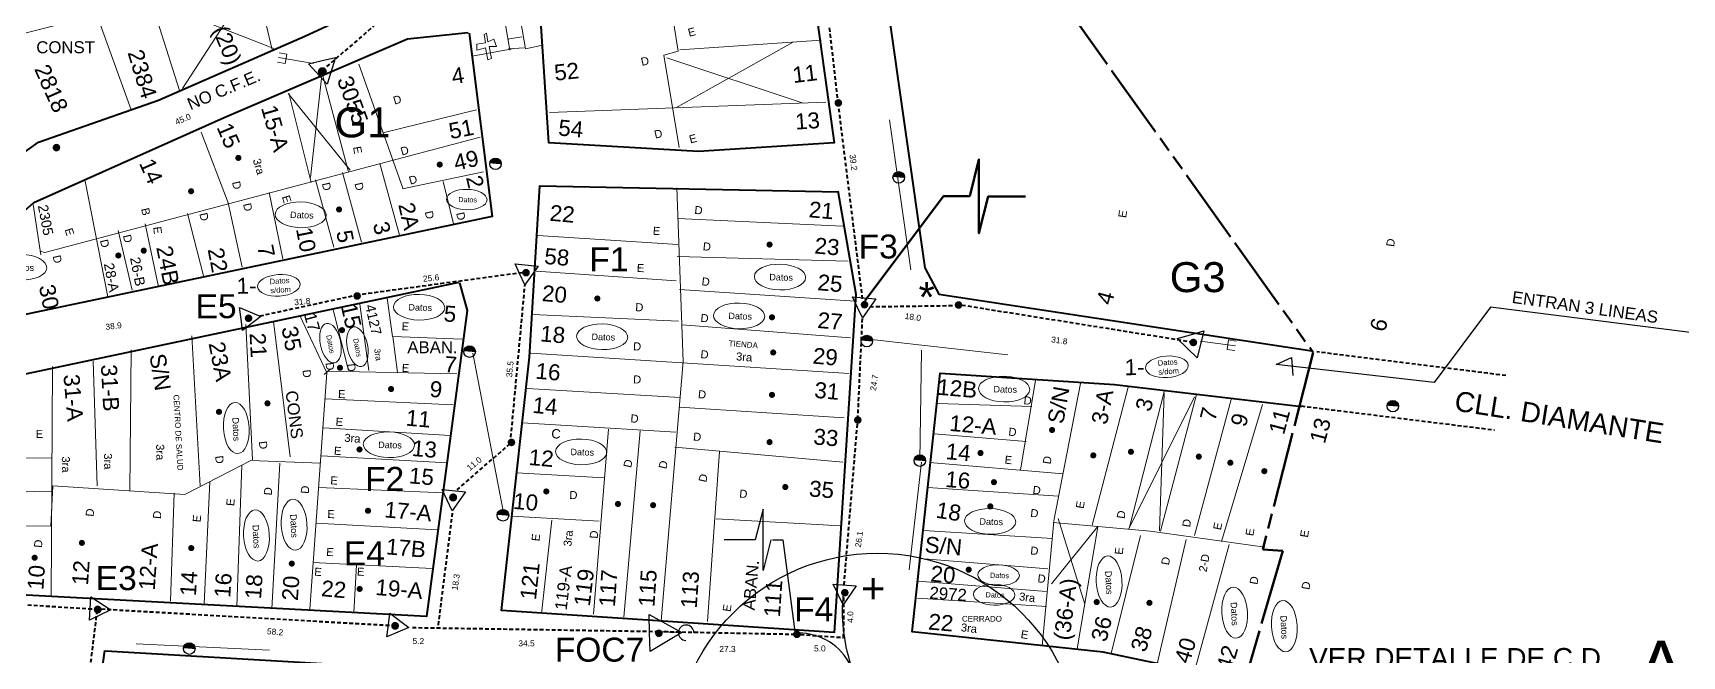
# Model space of a CAD drawing. Header units: millimetres. Extents: x -3867 to 635, y 1041 to 3666.
# Drawn here: x 238.7 to 456.4, y 1902.4 to 1984.7 of the extents above; entities that cross this region are included whole.
import ezdxf

# ---------------------------------------------------------------- set-up
doc = ezdxf.new("R2010")
doc.units = ezdxf.units.MM
for name, pattern in [('TLSIGC_002', [0.8, 0.5, -0.3]), ('TLSIGC_004', [7, 4, -1, 1, -1]), ('TLSIGC_007', [28, 10, -1, 10, -1, 2, -1, 2, -1])]:
    doc.linetypes.add(name, pattern=pattern)
for name, color, linetype, lineweight in [('CABLE EXISTENTE AEREO SECUNDARIO', 82, 'TLSIGC_002', 40), ('CANALIZACION P.V.C. ALIGERADA EXISTENTE', 132, 'Continuous', 30), ('CLASIFICACION TIPO COMERCIAL TERCERA', 5, 'Continuous', 9), ('CLASIFICACION TIPO RESIDENCIAL B', 156, 'Continuous', 9), ('CLASIFICACION TIPO RESIDENCIAL C', 156, 'Continuous', 9), ('CLASIFICACION TIPO RESIDENCIAL D', 5, 'Continuous', 9), ('CLASIFICACION TIPO RESIDENCIAL E', 156, 'Continuous', 9), ('CLIENTES EXISTENTES DE DATOS', 7, 'Continuous', 13), ('CLIENTES RESIDENCIALES E', 82, 'TLSIGC_004', 9), ('CONEXION A TIERRA  DE TERMINAL PROYECTADA', 1, 'Continuous', 9), ('DETALLES DE EDIFICIOS', 160, 'Continuous', 5), ('DISTRITO', 42, 'TLSIGC_007', 60), ('GAZAS EXISTENTES', 92, 'Continuous', 50), ('LIMITES DE DISTRITOS COLINDANTES', 43, 'TLSIGC_007', 60), ('LINEAS DE ENERGIA DE BAJA TENSION', 102, 'TLSIGC_014', 20), ('LOTIFICACION 2003', 252, 'Continuous', 15), ('MEDIDAS ENTRE POSTES', 82, 'Continuous', 5), ('NOMBRE DE CALLES', 92, 'TLSIGC_017', 5), ('NUMEROS OFICIALES', 3, 'Continuous', 5), ('PLANIMETRIA 2004', 10, 'Continuous', 40), ('PLANIMETRIA 2004 NO DEFINIDA', 10, 'TLSIGC_002', 40), ('PLANO DE DETALLES', 253, 'Continuous', 30), ('POSTE DE ENERGIA ELECTRICA', 82, 'Continuous', 30), ('POSTES EXISTENTES SECUNDARIOS', 82, 'Continuous', 30), ('RESERVAS EXISTENTES SECUNDARIAS', 82, 'Continuous', 30), ('RESERVAS PROYECTADAS SECUNDARIAS', 1, 'Continuous', 60), ('RETENIDAS CON ANCLA EXISTENTESSECUNDARIAS', 82, 'Continuous', 30), ('SOLICITUDES PENSIENTES SIN DOMICILIO', 172, 'Continuous', 13), ('TERMINAL EXISTENTE EN POSTE', 82, 'Continuous', 30)]:
    doc.layers.add(name, color=color, linetype=linetype, lineweight=lineweight)
doc.styles.get("Standard").update_dxf_attribs({"font": 'arial.ttf'})
doc.linetypes.add('TLSIGC_014', pattern='A,8,["\\\\\\",Standard,S=1,R=0,X=-1,Y=-0.5],1', length=9)
doc.linetypes.add('TLSIGC_017', pattern='A,0.5,["=",Standard,S=1.6,R=0,X=-0.2,Y=-0.8],0.5', length=1)

# ---------------------------------------------------------------- blocks, each defined once
blk = doc.blocks.new('G$C68750D7C')
at = {"layer": 'CLIENTES EXISTENTES DE DATOS'}
blk.add_ellipse((4.88, 2.45), major_axis=(4.88, 0.02), ratio=0.5027, dxfattribs=at)
at = {"layer": 'CLIENTES EXISTENTES DE DATOS', "insert": (2.85, 3.02), "char_height": 1.231, "width": 5.0142, "attachment_point": 1}
blk.add_mtext('Datos', dxfattribs=at)
blk = doc.blocks.new('DATOS SIN DOMICILIO')
at = {"layer": 'SOLICITUDES PENSIENTES SIN DOMICILIO', "color": 4}
blk.add_ellipse((-479.98, 2029.41), major_axis=(-0.01, 3.12), ratio=0.5027, dxfattribs=at)
at = {"layer": 'SOLICITUDES PENSIENTES SIN DOMICILIO', "color": 4, "insert": (-481.01, 2028.12), "char_height": 0.788, "width": 16.9626, "attachment_point": 1, "rotation": 90}
blk.add_mtext('Datos\\Ps/dom', dxfattribs=at)

msp = doc.modelspace()

# ---------------------------------------------------------------- hatches: boundary and pattern name
at = {"layer": 'CLIENTES RESIDENCIALES E'}
h = msp.add_hatch(color=256, dxfattribs=at)
edge = h.paths.add_edge_path()
edge.add_arc((265.82, 1968.23), 0.406, 0, 360)
h = msp.add_hatch(color=256, dxfattribs=at)
edge = h.paths.add_edge_path()
edge.add_arc((292.4, 1967.35), 0.406, 0, 360)
h = msp.add_hatch(color=256, dxfattribs=at)
edge = h.paths.add_edge_path()
edge.add_arc((259.58, 1963.83), 0.406, 0, 360)
h = msp.add_hatch(color=256, dxfattribs=at)
edge = h.paths.add_edge_path()
edge.add_arc((279.11, 1961.42), 0.406, 0, 360)
h = msp.add_hatch(color=256, dxfattribs=at)
edge = h.paths.add_edge_path()
edge.add_arc((335.94, 1956.78), 0.406, 0, 360)
h = msp.add_hatch(color=256, dxfattribs=at)
edge = h.paths.add_edge_path()
edge.add_arc((249.97, 1955.34), 0.406, 0, 360)
h = msp.add_hatch(color=256, dxfattribs=at)
edge = h.paths.add_edge_path()
edge.add_arc((253.33, 1955.98), 0.406, 0, 360)
h = msp.add_hatch(color=256, dxfattribs=at)
edge = h.paths.add_edge_path()
edge.add_arc((313.21, 1949.66), 0.406, 0, 360)
h = msp.add_hatch(color=256, dxfattribs=at)
edge = h.paths.add_edge_path()
edge.add_arc((336.26, 1947.18), 0.406, 0, 360)
h = msp.add_hatch(color=256, dxfattribs=at)
edge = h.paths.add_edge_path()
edge.add_arc((279.5, 1945.48), 0.406, 0, 360)
h = msp.add_hatch(color=256, dxfattribs=at)
edge = h.paths.add_edge_path()
edge.add_arc((336.42, 1942.53), 0.406, 0, 360)
h = msp.add_hatch(color=256, dxfattribs=at)
edge = h.paths.add_edge_path()
edge.add_arc((279.24, 1940.51), 0.406, 0, 360)
h = msp.add_hatch(color=256, dxfattribs=at)
edge = h.paths.add_edge_path()
edge.add_arc((285.98, 1937.7), 0.406, 0, 360)
h = msp.add_hatch(color=256, dxfattribs=at)
edge = h.paths.add_edge_path()
edge.add_arc((269.66, 1935.81), 0.406, 0, 360)
h = msp.add_hatch(color=256, dxfattribs=at)
edge = h.paths.add_edge_path()
edge.add_arc((336.26, 1936.93), 0.406, 0, 360)
h = msp.add_hatch(color=256, dxfattribs=at)
edge = h.paths.add_edge_path()
edge.add_arc((263.26, 1934.69), 0.406, 0, 360)
h = msp.add_hatch(color=256, dxfattribs=at)
edge = h.paths.add_edge_path()
edge.add_arc((335.94, 1930.69), 0.406, 0, 360)
h = msp.add_hatch(color=256, dxfattribs=at)
edge = h.paths.add_edge_path()
edge.add_arc((373.24, 1932.29), 0.406, 0, 360)
h = msp.add_hatch(color=256, dxfattribs=at)
edge = h.paths.add_edge_path()
edge.add_arc((281.81, 1929.72), 0.406, 0, 360)
h = msp.add_hatch(color=256, dxfattribs=at)
edge = h.paths.add_edge_path()
edge.add_arc((363.79, 1929.25), 0.406, 0, 360)
h = msp.add_hatch(color=256, dxfattribs=at)
edge = h.paths.add_edge_path()
edge.add_arc((378.68, 1928.93), 0.406, 0, 360)
h = msp.add_hatch(color=256, dxfattribs=at)
edge = h.paths.add_edge_path()
edge.add_arc((383.65, 1929.41), 0.406, 0, 360)
h = msp.add_hatch(color=256, dxfattribs=at)
edge = h.paths.add_edge_path()
edge.add_arc((392.61, 1928.77), 0.406, 0, 360)
h = msp.add_hatch(color=256, dxfattribs=at)
edge = h.paths.add_edge_path()
edge.add_arc((396.77, 1927.97), 0.406, 0, 360)
h = msp.add_hatch(color=256, dxfattribs=at)
edge = h.paths.add_edge_path()
edge.add_arc((401.26, 1926.85), 0.406, 0, 360)
h = msp.add_hatch(color=256, dxfattribs=at)
edge = h.paths.add_edge_path()
edge.add_arc((306.47, 1924.17), 0.406, 0, 360)
h = msp.add_hatch(color=256, dxfattribs=at)
edge = h.paths.add_edge_path()
edge.add_arc((338.02, 1924.76), 0.406, 0, 360)
h = msp.add_hatch(color=256, dxfattribs=at)
edge = h.paths.add_edge_path()
edge.add_arc((365.56, 1925.4), 0.406, 0, 360)
h = msp.add_hatch(color=256, dxfattribs=at)
edge = h.paths.add_edge_path()
edge.add_arc((315.93, 1922.52), 0.406, 0, 360)
h = msp.add_hatch(color=256, dxfattribs=at)
edge = h.paths.add_edge_path()
edge.add_arc((320.57, 1922.36), 0.406, 0, 360)
h = msp.add_hatch(color=256, dxfattribs=at)
edge = h.paths.add_edge_path()
edge.add_arc((365.08, 1922.2), 0.406, 0, 360)
h = msp.add_hatch(color=256, dxfattribs=at)
edge = h.paths.add_edge_path()
edge.add_arc((282.93, 1921.62), 0.406, 0, 360)
h = msp.add_hatch(color=256, dxfattribs=at)
edge = h.paths.add_edge_path()
edge.add_arc((238.92, 1915.42), 0.406, 0, 360)
h = msp.add_hatch(color=256, dxfattribs=at)
edge = h.paths.add_edge_path()
edge.add_arc((245.16, 1917.38), 0.406, 0, 360)
h = msp.add_hatch(color=256, dxfattribs=at)
edge = h.paths.add_edge_path()
edge.add_arc((259.6, 1916.69), 0.406, 0, 360)
h = msp.add_hatch(color=256, dxfattribs=at)
edge = h.paths.add_edge_path()
edge.add_arc((272.87, 1914.64), 0.406, 0, 360)
h = msp.add_hatch(color=256, dxfattribs=at)
edge = h.paths.add_edge_path()
edge.add_arc((362.23, 1913.84), 0.406, 0, 360)
h = msp.add_hatch(color=256, dxfattribs=at)
edge = h.paths.add_edge_path()
edge.add_arc((281.83, 1911.3), 0.406, 0, 360)
h = msp.add_hatch(color=256, dxfattribs=at)
edge = h.paths.add_edge_path()
edge.add_arc((379.13, 1909.56), 0.406, 0, 360)
h = msp.add_hatch(color=256, dxfattribs=at)
edge = h.paths.add_edge_path()
edge.add_arc((386.09, 1909.46), 0.406, 0, 360)
at = {"layer": 'POSTE DE ENERGIA ELECTRICA'}
for points in [[(299, 1967.52), (299.01, 1967.62), (299.04, 1967.72), (299.07, 1967.79), (299.12, 1967.87), (299.2, 1967.98), (299.27, 1968.04), (299.34, 1968.09), (299.43, 1968.14), (299.52, 1968.17), (299.59, 1968.2), (299.68, 1968.21), (299.78, 1968.22), (299.84, 1968.21), (299.94, 1968.19), (300.04, 1968.16), (300.16, 1968.1), (300.23, 1968.04), (300.31, 1967.98), (300.38, 1967.9), (300.41, 1967.83), (300.45, 1967.77), (300.49, 1967.66), (300.51, 1967.55), (300.52, 1967.46), (300.52, 1967.39)], [(352.23, 1965.72), (352.24, 1965.82), (352.27, 1965.92), (352.3, 1965.99), (352.35, 1966.08), (352.43, 1966.18), (352.5, 1966.24), (352.57, 1966.3), (352.66, 1966.34), (352.75, 1966.38), (352.82, 1966.4), (352.91, 1966.41), (353.01, 1966.42), (353.07, 1966.41), (353.17, 1966.4), (353.27, 1966.36), (353.39, 1966.31), (353.47, 1966.25), (353.54, 1966.18), (353.61, 1966.1), (353.65, 1966.04), (353.68, 1965.97), (353.72, 1965.86), (353.74, 1965.75), (353.75, 1965.66), (353.75, 1965.59)], [(348.02, 1944.11), (348.04, 1944.21), (348.07, 1944.3), (348.1, 1944.38), (348.15, 1944.46), (348.23, 1944.57), (348.29, 1944.63), (348.37, 1944.68), (348.46, 1944.73), (348.54, 1944.76), (348.61, 1944.79), (348.71, 1944.8), (348.81, 1944.81), (348.87, 1944.8), (348.97, 1944.78), (349.07, 1944.75), (349.18, 1944.69), (349.26, 1944.63), (349.34, 1944.57), (349.4, 1944.48), (349.44, 1944.42), (349.48, 1944.36), (349.52, 1944.25), (349.54, 1944.14), (349.55, 1944.05), (349.55, 1943.98)], [(295.59, 1942.7), (295.6, 1942.81), (295.63, 1942.9), (295.66, 1942.98), (295.71, 1943.06), (295.79, 1943.16), (295.85, 1943.22), (295.93, 1943.28), (296.02, 1943.33), (296.11, 1943.36), (296.18, 1943.39), (296.27, 1943.4), (296.37, 1943.4), (296.43, 1943.4), (296.53, 1943.38), (296.63, 1943.35), (296.74, 1943.29), (296.82, 1943.23), (296.9, 1943.16), (296.96, 1943.08), (297, 1943.02), (297.04, 1942.95), (297.08, 1942.84), (297.1, 1942.74), (297.11, 1942.65), (297.11, 1942.58)], [(417.45, 1935.5), (417.47, 1935.6), (417.5, 1935.7), (417.53, 1935.78), (417.58, 1935.86), (417.66, 1935.96), (417.72, 1936.02), (417.8, 1936.08), (417.89, 1936.13), (417.97, 1936.16), (418.05, 1936.18), (418.14, 1936.2), (418.24, 1936.2), (418.3, 1936.2), (418.4, 1936.18), (418.5, 1936.15), (418.61, 1936.09), (418.69, 1936.03), (418.77, 1935.96), (418.83, 1935.88), (418.87, 1935.82), (418.91, 1935.75), (418.95, 1935.64), (418.97, 1935.54), (418.98, 1935.45), (418.98, 1935.38)], [(355.02, 1928.3), (355.03, 1928.4), (355.07, 1928.5), (355.1, 1928.58), (355.15, 1928.66), (355.23, 1928.76), (355.29, 1928.82), (355.37, 1928.88), (355.45, 1928.93), (355.54, 1928.96), (355.61, 1928.98), (355.71, 1929), (355.81, 1929), (355.86, 1928.99), (355.96, 1928.98), (356.07, 1928.95), (356.18, 1928.89), (356.26, 1928.83), (356.33, 1928.76), (356.4, 1928.68), (356.44, 1928.62), (356.48, 1928.55), (356.52, 1928.44), (356.53, 1928.34), (356.54, 1928.25), (356.54, 1928.18)], [(299.99, 1921.09), (300.01, 1921.19), (300.04, 1921.29), (300.07, 1921.36), (300.12, 1921.45), (300.2, 1921.55), (300.26, 1921.61), (300.34, 1921.67), (300.42, 1921.71), (300.51, 1921.75), (300.58, 1921.77), (300.68, 1921.79), (300.78, 1921.79), (300.84, 1921.78), (300.93, 1921.77), (301.04, 1921.74), (301.15, 1921.68), (301.23, 1921.62), (301.31, 1921.55), (301.37, 1921.47), (301.41, 1921.41), (301.45, 1921.34), (301.49, 1921.23), (301.51, 1921.13), (301.52, 1921.04), (301.52, 1920.96)], [(258.57, 1903.48), (258.59, 1903.58), (258.62, 1903.68), (258.65, 1903.75), (258.7, 1903.84), (258.78, 1903.94), (258.84, 1904), (258.92, 1904.06), (259.01, 1904.1), (259.09, 1904.14), (259.17, 1904.16), (259.26, 1904.18), (259.36, 1904.18), (259.42, 1904.17), (259.52, 1904.16), (259.62, 1904.12), (259.73, 1904.07), (259.81, 1904.01), (259.89, 1903.94), (259.95, 1903.86), (259.99, 1903.8), (260.03, 1903.73), (260.07, 1903.62), (260.09, 1903.51), (260.1, 1903.42), (260.1, 1903.35)]]:
    msp.add_hatch(color=256, dxfattribs=at).paths.add_polyline_path(points)
at = {"layer": 'POSTES EXISTENTES SECUNDARIOS'}
h = msp.add_hatch(color=256, dxfattribs=at)
edge = h.paths.add_edge_path()
edge.add_arc((276.9, 1979.61), 0.605, 0, 360)
h = msp.add_hatch(color=256, dxfattribs=at)
edge = h.paths.add_edge_path()
edge.add_arc((345.02, 1975.49), 0.504, 0, 360)
h = msp.add_hatch(color=256, dxfattribs=at)
edge = h.paths.add_edge_path()
edge.add_arc((241.8, 1969.59), 0.504, 0, 360)
h = msp.add_hatch(color=256, dxfattribs=at)
edge = h.paths.add_edge_path()
edge.add_arc((303.79, 1953.07), 0.504, 0, 360)
h = msp.add_hatch(color=256, dxfattribs=at)
edge = h.paths.add_edge_path()
edge.add_arc((281.5, 1949.99), 0.504, 0, 360)
h = msp.add_hatch(color=256, dxfattribs=at)
edge = h.paths.add_edge_path()
edge.add_arc((348.48, 1948.84), 0.504, 0, 360)
h = msp.add_hatch(color=256, dxfattribs=at)
edge = h.paths.add_edge_path()
edge.add_arc((360.89, 1948.8), 0.504, 0, 360)
h = msp.add_hatch(color=256, dxfattribs=at)
edge = h.paths.add_edge_path()
edge.add_arc((267.16, 1947.05), 0.504, 0, 360)
h = msp.add_hatch(color=256, dxfattribs=at)
edge = h.paths.add_edge_path()
edge.add_arc((391.89, 1943.85), 0.504, 0, 360)
h = msp.add_hatch(color=256, dxfattribs=at)
edge = h.paths.add_edge_path()
edge.add_arc((347.59, 1933.6), 0.504, 0, 360)
h = msp.add_hatch(color=256, dxfattribs=at)
edge = h.paths.add_edge_path()
edge.add_arc((301.87, 1930.65), 0.504, 0, 360)
h = msp.add_hatch(color=256, dxfattribs=at)
edge = h.paths.add_edge_path()
edge.add_arc((294.17, 1923.38), 0.538, 0, 360)
h = msp.add_hatch(color=256, dxfattribs=at)
edge = h.paths.add_edge_path()
edge.add_arc((345.88, 1910.8), 0.504, 0, 360)
h = msp.add_hatch(color=256, dxfattribs=at)
edge = h.paths.add_edge_path()
edge.add_arc((247.25, 1908.57), 0.527, 0, 360)
h = msp.add_hatch(color=256, dxfattribs=at)
edge = h.paths.add_edge_path()
edge.add_arc((286.51, 1906.42), 0.522, 0, 360)
h = msp.add_hatch(color=256, dxfattribs=at)
edge = h.paths.add_edge_path()
edge.add_arc((321.33, 1905.44), 0.504, 0, 360)
h = msp.add_hatch(color=256, dxfattribs=at)
edge = h.paths.add_edge_path()
edge.add_arc((339.56, 1905.3), 0.504, 0, 360)

# ---------------------------------------------------------------- linework, layer by layer
at = {"layer": 'CABLE EXISTENTE AEREO SECUNDARIO'}
for p, q in [((349.18, 1948.58), (360.42, 1948.73)), ((294.05, 1921.31), (292.13, 1906.07)), ((247.3, 1908.56), (197.61, 1911.7)), ((243.98, 1882.58), (247.23, 1908.69)), ((286.55, 1906.4), (247.09, 1908.64))]:
    msp.add_line(p, q, dxfattribs=at)
for points in [[(348.22, 1949.62), (345.02, 1975.36), (342.07, 2000.97), (339.01, 2021.84), (334.26, 2040.03)], [(291.93, 2011.61), (291.93, 2011.61), (294.82, 1995.23), (276.9, 1979.8)], [(303.28, 1953.07), (281.63, 1950.13), (268.57, 1947.31)], [(294.69, 1924.38), (301.73, 1930.53), (303.66, 1951.54)], [(361.31, 1948.8), (391.93, 1943.9)], [(345.79, 1911.84), (347.59, 1933.72), (348.22, 1947.31)], [(340, 1905.27), (345.72, 1904.88), (345.77, 1910.49)], [(288.79, 1906.2), (321.2, 1905.68), (339.39, 1905.31)]]:
    msp.add_lwpolyline(points, dxfattribs=at)
at = {"layer": 'CANALIZACION P.V.C. ALIGERADA EXISTENTE'}
for centre, radius, start, end in [((367.97, 1908.31), 22.43, 174, 198), ((339.77, 1897.8), 7.67, 26, 90)]:
    msp.add_arc(centre, radius, start, end, dxfattribs=at)
at = {"layer": 'CONEXION A TIERRA  DE TERMINAL PROYECTADA'}
for p, q in [((271.1, 1981.48), (275.72, 1980.69)), ((397.46, 1943.42), (392.8, 1944.03))]:
    msp.add_line(p, q, dxfattribs=at)
for points in [[(270.99, 1980.86), (272, 1980.69), (272.22, 1981.94), (271.2, 1982.12)], [(397.54, 1944.04), (396.52, 1944.18), (396.35, 1942.91), (397.38, 1942.78)]]:
    msp.add_lwpolyline(points, dxfattribs=at)
at = {"layer": 'DISTRITO'}
msp.add_lwpolyline([(374.71, 1988.75), (407.72, 1942.51), (401.06, 1916.5), (403.68, 1916.33), (395.97, 1889.68), (386.43, 1853.99), (378.09, 1855.68), (374.1, 1842.44), (367.33, 1820.51), (370.5, 1819.98), (367.32, 1807.91), (363.97, 1795.86), (352.75, 1798.2), (349.31, 1782.28), (331.07, 1784.88), (330.46, 1782.62), (324.58, 1783.5), (297.33, 1787.55), (297.16, 1777.95), (275.75, 1780.36), (275.95, 1784.16), (242.13, 1788.57), (247.46, 1824.96), (229.94, 1828.2)], dxfattribs=at)
at = {"layer": 'LINEAS DE ENERGIA DE BAJA TENSION'}
for p, q in [((351.78, 1973.26), (354.59, 1953.45)), ((349.39, 1944.25), (367.4, 1942.23)), ((300.76, 1921.63), (296.75, 1942.44)), ((355.78, 1928.24), (355.99, 1942.84)), ((355.99, 1928.04), (354.39, 1913.83)), ((252.33, 1904.03), (269.94, 1903.22))]:
    msp.add_line(p, q, dxfattribs=at)
at = {"layer": 'LOTIFICACION 2003'}
for p, q in [((268.06, 1992.27), (258.45, 1977.41)), ((254.25, 1989.07), (258.06, 1977.14)), ((254.48, 1988.93), (270.49, 1982.66)), ((301.64, 1982.46), (300.52, 1989.19)), ((247.18, 1987.01), (251.66, 1974.59)), ((301.33, 1983.91), (303.24, 1984.22)), ((338.99, 1983.46), (323.57, 1974.86)), ((324.08, 1982.49), (342.76, 1983.79)), ((296.67, 1981.66), (301.95, 1982.63)), ((301.48, 1982.63), (303.56, 1982.79)), ((322.37, 1981.46), (340.38, 1975.46)), ((276.95, 1979.08), (280.35, 1966.4)), ((281.7, 1980.61), (287.53, 1964.24)), ((272.38, 1976.74), (280.57, 1966.59)), ((272.47, 1976.77), (275.45, 1965)), ((276.79, 1978.75), (275.35, 1965.63)), ((297.27, 1974.6), (284.91, 1971.54)), ((343.37, 1975.6), (306.89, 1974.23)), ((282.09, 1957.1), (279.58, 1966.31)), ((298.18, 1966.39), (287.5, 1964.14)), ((248.59, 1949.87), (245.59, 1965.17)), ((271.67, 1954.91), (269.88, 1963.65)), ((275.99, 1965.35), (278.42, 1956.42)), ((238.72, 1962.08), (239.76, 1955.43)), ((255.26, 1951.22), (253.51, 1959.51)), ((259.11, 1960.89), (261.26, 1952.48)), ((345.63, 1959.21), (323.79, 1960.23)), ((249.96, 1958.66), (251.8, 1950.76)), ((323.83, 1956.8), (305.35, 1957.97)), ((323.76, 1955.21), (346.34, 1954.6)), ((305.11, 1953.26), (323.63, 1951.99)), ((347.25, 1949.3), (324.06, 1950.86)), ((281.85, 1948.92), (283.04, 1940.14)), ((267.68, 1928.36), (266.81, 1946.21)), ((270.45, 1946.62), (272.66, 1928.75)), ((278.3, 1948.34), (280.35, 1940.14)), ((323.94, 1946.67), (304.64, 1947.54)), ((259.69, 1944.74), (260.77, 1924.93)), ((324.4, 1946.17), (346.64, 1944.46)), ((251.5, 1924.32), (251.66, 1942.9)), ((346.43, 1939.74), (304.44, 1942.44)), ((241.1, 1910.24), (241.3, 1940.67)), ((246.63, 1941.37), (247.18, 1924.9)), ((278.02, 1940.38), (277.15, 1939.63)), ((277.55, 1940.08), (294.66, 1939.7)), ((303.93, 1937.75), (324.15, 1936.57)), ((369.09, 1927.03), (371.05, 1938.82)), ((377, 1938.43), (373.48, 1920.27)), ((378.51, 1919.73), (383.29, 1937.96)), ((388.1, 1937.5), (383.42, 1919.26)), ((294.17, 1935.61), (277.29, 1936.39)), ((324.05, 1935.31), (345.8, 1933.91)), ((370.55, 1935.39), (358.16, 1935.81)), ((387.54, 1918.92), (392.31, 1936.96)), ((396.87, 1936.32), (392.05, 1918.35)), ((395.59, 1917.58), (401.02, 1935.66)), ((303.34, 1933.25), (323.57, 1931.99)), ((277.07, 1932.57), (293.78, 1931.58)), ((312.72, 1907.95), (314.68, 1932.38)), ((318.88, 1932.18), (316.69, 1907.58)), ((357.69, 1931.78), (369.8, 1930.75)), ((276.81, 1928.88), (293.4, 1927.96)), ((345.68, 1928.03), (323.42, 1930.02)), ((329.33, 1929.43), (327.77, 1907.01)), ((221.83, 1928.72), (241.14, 1928.57)), ((265.63, 1908.98), (266.28, 1927.65)), ((270.25, 1908.69), (271.28, 1927.93)), ((314.12, 1925.96), (302.59, 1926.62)), ((357.07, 1927.99), (374.69, 1926.5)), ((241.22, 1924.12), (220.34, 1924.5)), ((261.29, 1909.34), (262.03, 1925.43)), ((292.91, 1924.01), (276.46, 1924.7)), ((374.1, 1923.56), (356.82, 1924.69)), ((257.33, 1923.96), (256.84, 1909.7)), ((313.44, 1920.25), (301.92, 1920.91)), ((307.18, 1920.4), (305.83, 1908.04)), ((328.89, 1920.56), (345.33, 1919.61)), ((373.45, 1920.2), (371.94, 1903.79)), ((377.54, 1909.29), (374.02, 1920.6)), ((276.08, 1919.97), (292.07, 1919.12)), ((373.18, 1911.97), (379.22, 1919.51)), ((379.26, 1919.5), (376.57, 1903.38)), ((381.05, 1902.76), (384.91, 1918.34)), ((387.1, 1901.42), (390.94, 1917.84)), ((392.1, 1900.57), (396.63, 1917.16)), ((291.4, 1913.99), (275.63, 1914.8)), ((355.81, 1915.3), (372.69, 1913.93)), ((355.56, 1912.34), (372.44, 1910.96)), ((372.48, 1908.96), (355.45, 1910.06))]:
    msp.add_line(p, q, dxfattribs=at)
for points in [[(316.68, 2019.9), (320.59, 2003.12), (323.87, 1982.32), (321.98, 1981.82), (323.99, 1969.62)], [(240.33, 2002.97), (225.55, 1999.19), (229.57, 1982.7), (267.95, 1992.42), (270.27, 1982.51)], [(305.96, 1983.1), (303.72, 1982.63), (302.59, 1989.35)], [(298.28, 1984.55), (298.44, 1983.43), (297.32, 1983.27), (297.32, 1982.46), (298.44, 1982.79), (298.76, 1981.19), (299.23, 1981.35), (298.92, 1982.94), (299.88, 1982.94), (299.56, 1983.91), (298.76, 1983.58), (298.59, 1984.71), (298.28, 1984.55)], [(297.74, 1970.95), (240.25, 1955.72), (239.62, 1955.9)], [(266.32, 1953.78), (264.48, 1962.31), (260.92, 1971.61)], [(284.51, 1967.47), (287.11, 1958.03)], [(292.86, 1965.12), (294.2, 1959.5)], [(321.64, 1907.07), (324.52, 1941.35), (323.7, 1964.28)], [(286.17, 1944.62), (285.46, 1949.71), (285.49, 1949.71)], [(275.25, 1908.61), (277.48, 1939.85), (273.95, 1947.4)], [(295.34, 1944.29), (286.21, 1944.62), (286.82, 1939.89)], [(392.05, 1936.69), (383.39, 1919.24)], [(388.02, 1937.16), (387.42, 1918.97)], [(276.64, 1927.93), (267.48, 1928.24), (258.77, 1923.79), (241.31, 1924.9), (241.08, 1919.59), (224.36, 1919.71), (224.07, 1911.22)], [(356.31, 1919.03), (373.3, 1917.94)], [(373.39, 1920.06), (386.2, 1918.92), (401.34, 1916.83)], [(281.04, 1908.18), (281.43, 1914.45)]]:
    msp.add_lwpolyline(points, dxfattribs=at)
at = {"layer": 'PLANIMETRIA 2004'}
for points in [[(218.55, 1946.88), (222.2, 1952.28), (225.61, 1956.76), (229.61, 1962.08), (233.9, 1966.36), (239.45, 1970.3), (255.26, 1975.85), (274.61, 1984.3), (286.6, 1989.92), (286.77, 1992.72), (293.53, 1995.15), (289.97, 2013.96), (240.72, 2002.9), (238.63, 2009.76), (288.14, 2022.18), (285.6, 2034.34), (281.47, 2033.05)], [(336.84, 2025.27), (344.47, 1970.23), (326.58, 1969.07), (306.81, 1970.23), (305.14, 1995.73), (300.21, 2016.15), (336.61, 2025.15)], [(376.75, 2005.12), (367.74, 2006.2), (367.92, 2008.1), (353.7, 2009.64), (348.86, 2006.88), (356.46, 1953.72), (358.28, 1950.22), (407.54, 1942.73)], [(296.27, 1984.71), (299.31, 1960.48), (229.27, 1945.79), (234.29, 1958.35), (238.83, 1962.35), (263.94, 1973.56), (288.14, 1983.94), (296.17, 1984.79)], [(344.95, 1963.89), (347.32, 1950.22), (344.49, 1905.55), (300.57, 1908.46), (304.25, 1941.89), (305.61, 1964.54), (345.07, 1963.77)], [(294.99, 1951.74), (296.04, 1948.08), (290.64, 1907.65), (215.52, 1911.64), (224.8, 1937), (294.96, 1951.82)], [(391.48, 1900.54), (379.99, 1902.93), (354.77, 1905.63), (358.45, 1939.79), (381.48, 1938.31), (406.18, 1935.39)], [(248.32, 1903.1), (289.68, 1900.71), (289.83, 1893.99), (279.18, 1839.01), (245.1, 1844.46), (240.32, 1847.37), (244.62, 1877.29), (263.83, 1875.03), (264.1, 1877.06), (244.93, 1879.29), (248.2, 1903.18)]]:
    msp.add_lwpolyline(points, dxfattribs=at)
at = {"layer": 'PLANIMETRIA 2004 NO DEFINIDA'}
for p, q in [((433.13, 1939.48), (408.21, 1942.6)), ((406.13, 1935.46), (431.65, 1932.3))]:
    msp.add_line(p, q, dxfattribs=at)
at = {"layer": 'PLANO DE DETALLES'}
msp.add_lwpolyline([(459.91, 1944.84), (431.1, 1948.53), (423.69, 1938.56), (402.82, 1940.95), (404.85, 1941.88), (405.03, 1939.47)], dxfattribs=at)
msp.add_circle((350.18, 1889.06), 26.95, dxfattribs=at)
at = {"layer": 'POSTE DE ENERGIA ELECTRICA'}
for centre in [(299.76, 1967.45), (352.99, 1965.66), (348.78, 1944.04), (296.35, 1942.64), (418.22, 1935.44), (355.78, 1928.24), (300.75, 1921.03), (259.34, 1903.42)]:
    msp.add_circle(centre, 0.764, dxfattribs=at)
at = {"layer": 'RESERVAS EXISTENTES SECUNDARIAS'}
for points in [[(336.09, 1917.77), (335.09, 1913.71), (335.09, 1921.84), (334.05, 1917.78), (329.97, 1917.78)], [(336.32, 1917.77), (337.71, 1917.77), (339.31, 1905.33)]]:
    msp.add_lwpolyline(points, dxfattribs=at)
at = {"layer": 'RESERVAS PROYECTADAS SECUNDARIAS'}
for points in [[(362.37, 1963.17), (363.57, 1968.03), (363.57, 1958.28), (364.81, 1963.15), (369.71, 1963.15)], [(362.37, 1963.17), (358.9, 1963.17), (348.53, 1949.34)]]:
    msp.add_lwpolyline(points, dxfattribs=at)
at = {"layer": 'RETENIDAS CON ANCLA EXISTENTESSECUNDARIAS'}
msp.add_line((323.91, 1905.54), (321.37, 1905.63), dxfattribs=at)
msp.add_arc((324.93, 1905.51), 1.02, 0, 267, dxfattribs=at)
at = {"layer": 'TERMINAL EXISTENTE EN POSTE'}
for points in [[(278.64, 1981.49), (277.56, 1977.99), (275.07, 1980.66), (276.86, 1981.08), (278.64, 1981.49)], [(302.37, 1954.25), (305.4, 1953.93), (303.62, 1951.46), (302.99, 1952.86), (302.37, 1954.25)], [(265.96, 1948.45), (268.78, 1947.3), (266.38, 1945.42), (266.17, 1946.94), (265.96, 1948.45)], [(346.91, 1949.86), (349.95, 1949.61), (348.23, 1947.1), (347.57, 1948.48), (346.91, 1949.86)], [(393.28, 1945.37), (392.38, 1941.82), (389.76, 1944.37), (391.52, 1944.87), (393.28, 1945.37)], [(292.72, 1924.41), (295.79, 1924.14), (294.02, 1921.62), (293.37, 1923.02), (292.72, 1924.41)], [(344.35, 1911.94), (347.39, 1911.7), (345.67, 1909.18), (345.01, 1910.57), (344.35, 1911.94)], [(246.36, 1910.26), (248.96, 1908.54), (246.17, 1907.15), (246.26, 1908.71), (246.36, 1910.26)], [(285.82, 1908.1), (288.33, 1906.2), (285.43, 1904.97), (285.62, 1906.54), (285.82, 1908.1)], [(320.07, 1907.92), (324.35, 1905.55), (320.16, 1903.03), (320.11, 1905.48), (320.07, 1907.92)]]:
    msp.add_lwpolyline(points, dxfattribs=at)

# ---------------------------------------------------------------- block references
at = {"layer": 'CLIENTES EXISTENTES DE DATOS', "lineweight": 40, "ltscale": 8}
for p, xscale, yscale, zscale, rotation in [((293.27, 1961.46), 0.5474475845301363, 0.5474475845301363, 0.5474475845301363, 358.6081420041148), ((293.27, 1961.46), 0.5474475845301363, 0.5474475845301363, 0.5474475845301363, 358.6081420041148), ((270.63, 1959.1), 0.6923792800756006, 0.6923792800756006, 0.6923792800756006, 358.6081420041148), ((233.73, 1952.17), 0.6923792800756006, 0.6923792800756006, 0.6923792800756006, 358.6081420041148), ((333.9, 1950.88), 0.6923792800756006, 0.6923792800756006, 0.6923792800756006, 358.6081420041148), ((286.26, 1946.89), 0.6923792800756006, 0.6923792800756006, 0.6923792800756006, 358.6081420041148), ((286.26, 1946.89), 0.6923792800756006, 0.6923792800756006, 0.6923792800756006, 358.6081420041148), ((328.5, 1945.75), 0.6923792800756006, 0.6923792800756006, 0.6923792800756006, 358.6081420041148), ((276.14, 1946.11), 0.5474475845301363, 0.5474475845301363, 0.5474475845301363, 281.4831435637243), ((310.43, 1942.99), 0.6923792800756006, 0.6923792800756006, 0.6923792800756006, 358.6081420041148), ((310.43, 1942.99), 0.6923792800756006, 0.6923792800756006, 0.6923792800756006, 358.6081420041148), ((279.69, 1945.64), 0.5474475845301363, 0.5474475845301363, 0.5474475845301363, 281.4831435637243), ((363.49, 1936.08), 0.6923792800756006, 0.6923792800756006, 0.6923792800756006, 358.6081420041148), ((263.67, 1935.82), 0.6923792800756006, 0.6923792800756007, 0.6923792800756007, 273.1221304621167), ((282.27, 1928.73), 0.6923792800756006, 0.6923792800756006, 0.6923792800756006, 358.6081420041148), ((282.27, 1928.73), 0.6923792800756006, 0.6923792800756006, 0.6923792800756006, 358.6081420041148), ((307.65, 1927.78), 0.6923792800756006, 0.6923792800756006, 0.6923792800756006, 358.6081420041148), ((307.65, 1927.78), 0.6923792800756006, 0.6923792800756006, 0.6923792800756006, 358.6081420041148), ((271.3, 1923.05), 0.6923792800756006, 0.6923792800756007, 0.6923792800756007, 273.1221304621167), ((266.33, 1921.64), 0.6923792800756006, 0.6923792800756007, 0.6923792800756007, 273.1221304621167), ((361.64, 1918.6), 0.6923792800756006, 0.6923792800756006, 0.6923792800756006, 358.6081420041148), ((378.89, 1915.56), 0.6923792800756006, 0.6923792800756007, 0.6923792800756007, 273.1221304621167), ((363.4, 1911.8), 0.5623083990539491, 0.562308399053949, 0.562308399053949, 358.6081420041148), ((362.82, 1909.22), 0.5623083990539491, 0.562308399053949, 0.562308399053949, 358.6081420041148), ((395.46, 1911.44), 0.6923792800756006, 0.6923792800756007, 0.6923792800756007, 273.1221304621167), ((402.02, 1909.66), 0.6923792800756006, 0.6923792800756007, 0.6923792800756007, 273.1221304621167)]:
    msp.add_blockref('G$C68750D7C', p, dxfattribs=dict(at, xscale=xscale, yscale=yscale, zscale=zscale, rotation=rotation))
at = {"layer": 'GAZAS EXISTENTES', "lineweight": 40, "ltscale": 8, "xscale": 0.6923792800756006, "yscale": 0.6923792800756007, "zscale": 0.6923792800756007, "rotation": 273.1221304621167}
msp.add_blockref('G$C68750D7C', (263.67, 1935.82), dxfattribs=at)
at = {"layer": 'SOLICITUDES PENSIENTES SIN DOMICILIO', "lineweight": 40, "ltscale": 8, "xscale": 0.9063072707661864, "yscale": 0.9063072707661863, "zscale": 0.9063072707661863, "rotation": 273.7152891054286}
for p in [(-1536.06, 1398.12), (-1418.82, 1387.36)]:
    msp.add_blockref('DATOS SIN DOMICILIO', p, dxfattribs=at)

# ---------------------------------------------------------------- texts
at = {"layer": 'CABLE EXISTENTE AEREO SECUNDARIO'}
for s, p in [('*', (355.6, 1947.87)), ('+', (348.01, 1909.41))]:
    msp.add_text(s, height=3.96, dxfattribs=at).set_placement(p)
at = {"layer": 'CLASIFICACION TIPO COMERCIAL TERCERA'}
for height, rotation, p in [(1.056, 286, (267.71, 1967.97)), (0.792, 278, (283.75, 1942.98)), (1.056, 355.6133, (331.49, 1941.5)), (1.056, 355.9666, (279.78, 1930.75)), (1.056, 271, (248.08, 1929.21)), (1.056, 271, (254.96, 1930.41)), (1.056, 271, (242.51, 1928.79)), (1.056, 84, (309.77, 1916.87)), (1.056, 353, (368.83, 1909.8)), (1.056, 353, (361.15, 1905.72))]:
    msp.add_text('3ra', height=height, rotation=rotation, dxfattribs=at).set_placement(p)
at = {"layer": 'CLASIFICACION TIPO RESIDENCIAL B'}
msp.add_text('B', height=1.06, rotation=283, dxfattribs=at).set_placement((252.97, 1961.49))
at = {"layer": 'CLASIFICACION TIPO RESIDENCIAL C'}
msp.add_text('C', height=1.23, rotation=354.5571, dxfattribs=at).set_placement((307.08, 1931.24))
at = {"layer": 'CLASIFICACION TIPO RESIDENCIAL D'}
for s, height, rotation, p in [('D', 1.06, 13, (319.09, 1980.38)), ('D', 1.06, 16, (286.43, 1975.26)), ('D', 1.06, 13, (320.85, 1970.77)), ('D', 1.06, 16, (287.4, 1968.54)), ('D', 1.06, 16, (288.51, 1964.69)), ('D', 1.06, 283, (264.97, 1965.02)), ('D', 1.06, 283, (276.83, 1964.85)), ('D', 1.06, 283, (281.14, 1964.85)), ('D', 1.06, 283, (266.43, 1962.13)), ('D', 1.06, 354, (325.98, 1960.85)), ('D', 1.06, 283, (260.66, 1960.85)), ('D', 1.06, 282, (290.42, 1961.11)), ('D', 1.06, 282, (294.57, 1960.94)), ('D', 1.06, 283, (247.54, 1957.33)), ('D', 1.06, 283, (250.57, 1957.97)), ('D', 1.06, 354, (327.09, 1956.05)), ('D', 1.06, 82, (418.38, 1956.44)), ('D', 1.06, 283, (241.29, 1955.25)), ('D', 1.06, 354, (326.93, 1951.41)), ('D', 1.06, 357, (318.19, 1948)), ('D', 1.06, 354, (326.78, 1946.6)), ('D', 1.06, 357, (317.9, 1942.83)), ('D', 1.06, 354, (326.78, 1941.8)), ('D', 1.06, 277, (274.27, 1940.2)), ('D', 1.06, 277, (277.32, 1941.16)), ('D', 1.06, 277, (280.17, 1941)), ('D', 1.06, 357, (317.9, 1938.46)), ('D', 1.06, 354, (326.45, 1936.52)), ('D', 1.06, 354, (369.43, 1935.71)), ('D', 1.06, 357, (317.56, 1933.3)), ('D', 1.06, 354, (325.81, 1930.92)), ('D', 1.06, 354, (367.43, 1931.56)), ('D', 1.06, 277, (262.74, 1928.84)), ('D', 1.06, 277, (268.51, 1930.76)), ('D', 1.06, 81, (373.04, 1927.71)), ('D', 1.06, 77, (317.65, 1927.23)), ('D', 1.06, 77, (322.3, 1927.07)), ('D', 1.06, 85, (270.22, 1923.62)), ('D', 1.06, 85, (275.1, 1923.83)), ('D', 1.06, 77, (327.57, 1925.31)), ('D', 1.06, 354, (331.9, 1923.39)), ('D', 1.06, 354, (370.63, 1923.87)), ('D', 1.06, 357, (309.49, 1923.19)), ('D', 1.06, 85, (246.7, 1920.81)), ('D', 1.06, 85, (255.58, 1920.51)), ('D', 1.06, 354, (370.32, 1920.83)), ('D', 1.06, 81, (382.8, 1920.51)), ('D', 1.06, 81, (391.45, 1919.39)), ('D', 1.06, 86, (313.25, 1917.91)), ('D', 1.06, 85, (239.88, 1916.7)), ('D', 1.06, 354, (370.32, 1915.87)), ('2-D', 1.056, 80, (393.63, 1913.47)), ('D', 1.06, 80, (388.66, 1914.38)), ('D', 1.06, 354, (371.28, 1912.18)), ('D', 1.06, 80, (400.33, 1911.81)), ('D', 1.06, 80, (407.19, 1911.13))]:
    msp.add_text(s, height=height, rotation=rotation, dxfattribs=at).set_placement(p)
at = {"layer": 'CLASIFICACION TIPO RESIDENCIAL E'}
for rotation, p in [(15, (325.33, 1984.22)), (15, (325.49, 1970.13)), (280, (280.95, 1969.66)), (287, (271.55, 1963.1)), (81, (383, 1960.25)), (287, (242.88, 1958.77)), (277, (254.57, 1959.09)), (357, (320.51, 1958.08)), (357, (318.39, 1953.18)), (357, (287.35, 1945.48)), (357, (287.37, 1939.98)), (357, (278.95, 1936.53)), (357, (278.63, 1932.86)), (357, (278.41, 1929.03)), (355, (366.94, 1927.85)), (357, (277.93, 1925.12)), (85, (265.26, 1922.21)), (81, (377.4, 1921.84)), (85, (260.83, 1920.07)), (357, (277.54, 1920.68)), (78, (395.51, 1919)), (84, (305.56, 1917.55)), (81, (399.8, 1918.23)), (81, (407.01, 1918.03)), (357, (277.39, 1915.67)), (84, (382.55, 1915.77)), (356, (275.81, 1913.06)), (356, (281.44, 1913.08)), (81, (330.78, 1908.22)), (351, (369.04, 1904.82))]:
    msp.add_text('E', height=1.06, rotation=rotation, dxfattribs=at).set_placement(p)
msp.add_text('E', height=1.06, dxfattribs=at).set_placement((239.05, 1931.24))
at = {"layer": 'DETALLES DE EDIFICIOS'}
for s, height, rotation, p in [('TIENDA', 0.756, 355.6133, (330.51, 1943.38)), ('CENTRO DE SALUD', 0.7563, 273.1115, (257.24, 1936.94))]:
    msp.add_text(s, height=height, rotation=rotation, dxfattribs=at).set_placement(p)
msp.add_text('CERRADO', height=0.756, dxfattribs=at).set_placement((361.34, 1906.98))
at = {"layer": 'LIMITES DE DISTRITOS COLINDANTES'}
msp.add_text('AUD-126', height=6.602, dxfattribs=at).set_placement((450.54, 1897.84))
at = {"layer": 'LINEAS DE ENERGIA DE BAJA TENSION'}
msp.add_text('NO C.F.E.', height=1.584, rotation=23, dxfattribs=at).set_placement((259.49, 1974.52))
at = {"layer": 'MEDIDAS ENTRE POSTES'}
for s, rotation, p in [('45.0', 23.1735, (257.66, 1972.56)), ('39.2', 277, (346.49, 1968.66)), ('25.6', 6, (290.23, 1951.86)), ('31.8', 6, (273.23, 1948.75)), ('38.9', 6, (248.31, 1945.52)), ('18.0', 352, (353.75, 1946.97)), ('31.8', 352, (373.08, 1943.88)), ('35.5', 84, (301.94, 1939.21)), ('24.7', 82, (349.99, 1937.42)), ('11.0', 39, (296.37, 1926.85)), ('26.1', 82, (347.99, 1916.74)), ('18.3', 82, (294.76, 1911.08)), ('4.0', 89.4645, (347, 1906.81)), ('58.2', 355, (269.56, 1905.33))]:
    msp.add_text(s, height=0.792, rotation=rotation, dxfattribs=at).set_placement(p)
for s, p in [('5.2', (288.81, 1904.01)), ('34.5', (302.78, 1903.72)), ('27.3', (329.31, 1902.96)), ('5.0', (341.81, 1903.04))]:
    msp.add_text(s, height=0.792, dxfattribs=at).set_placement(p)
at = {"layer": 'NOMBRE DE CALLES'}
msp.add_text('CLL. DIAMANTE', height=2.6407, rotation=351, dxfattribs=at).set_placement((426.23, 1934.88))
at = {"layer": 'NUMEROS OFICIALES'}
for s, height, rotation, p in [('(20)', 2.113, 292, (262.39, 1985.16)), ('2384', 2.113, 287, (251.17, 1982.15)), ('2818', 2.113, 294, (238.83, 1979.99)), ('3055', 2.113, 290, (278.8, 1978.57)), ('4', 2.11, 9, (294.14, 1977.94)), ('52', 2.113, 6, (307.63, 1978.42)), ('11', 2.113, 7, (339.1, 1978.11)), ('15-A', 2.113, 286, (268.79, 1974.85)), ('15', 2.113, 293, (262.91, 1972.29)), ('51', 2.113, 11, (293.83, 1970.69)), ('54', 2.113, 355, (307.99, 1971.2)), ('13', 2.113, 4, (339.38, 1971.96)), ('14', 2.113, 294, (252.67, 1967.55)), ('49', 2.113, 13, (294.52, 1966.52)), ('2', 2.11, 283, (295.86, 1965.65)), ('2305', 1.32, 281, (239.34, 1961.91)), ('2A', 2.113, 283, (286.91, 1962.06)), ('22', 2.113, 355, (306.85, 1959.94)), ('21', 2.113, 355, (341.06, 1960.4)), ('3', 2.11, 285, (283.54, 1959.48)), ('10', 2.113, 281, (273.41, 1958.85)), ('5', 2.11, 281, (278.73, 1958.47)), ('23', 2.113, 355, (341.81, 1955.62)), ('26-B', 1.32, 281, (251.51, 1955)), ('24B', 2.113, 281, (254.97, 1956.41)), ('22', 2.113, 281, (261.75, 1956.16)), ('7', 2.11, 281, (268.3, 1956.55)), ('58', 2.113, 355, (306.14, 1954.24)), ('28-A', 1.32, 281, (248.05, 1954.23)), ('25', 2.113, 355, (342.2, 1950.77)), ('30', 2.113, 281, (239.48, 1951.29)), ('20', 2.113, 355, (305.83, 1949.33)), ('15', 2.113, 283, (279.32, 1948.72)), ('4127', 1.32, 283, (282.54, 1948.71)), ('5', 2.11, 355, (292.86, 1946.66)), ('4', 2.11, 75, (381.09, 1948.68)), ('17', 1.584, 285, (274.48, 1947.51)), ('27', 2.113, 355, (342.2, 1945.78)), ('6', 2.11, 75, (417.17, 1945.13)), ('21', 2.113, 273, (267.3, 1945.07)), ('35', 2.113, 281, (271.49, 1945.79)), ('18', 2.113, 355, (305.6, 1944.01)), ('S/N', 2.113, 279, (254.08, 1942.2)), ('23A', 2.113, 281, (261.88, 1943.73)), ('7', 2.11, 355, (292.93, 1939.97)), ('29', 2.113, 355, (341.58, 1941.07)), ('31-B', 2.113, 273, (247.67, 1940.91)), ('16', 2.113, 355, (304.98, 1939.08)), ('31-A', 2.113, 275, (242.72, 1939.57)), ('9', 2.11, 355, (291, 1936.69)), ('31', 2.113, 355, (341.79, 1936.55)), ('12B', 2.113, 355, (358.02, 1936.96)), ('S/N', 2.113, 80, (374.7, 1932.99)), ('14', 2.113, 355, (304.58, 1934.56)), ('3-A', 2.113, 79, (380.47, 1932.9)), ('3', 2.11, 75, (386.22, 1934.6)), ('7', 2.11, 75, (394.74, 1933.34)), ('11', 2.113, 355, (287.86, 1932.88)), ('12-A', 2.113, 355, (359.61, 1932.18)), ('9', 2.11, 75, (398.79, 1932.57)), ('11', 2.113, 75, (403.84, 1931.56)), ('13', 2.113, 75, (409.23, 1930.37)), ('33', 2.113, 355, (341.66, 1930.4)), ('13', 2.113, 355, (288.66, 1928.87)), ('12', 2.113, 355, (304.08, 1927.68)), ('14', 2.113, 355, (359.13, 1928.45)), ('15', 2.113, 355, (288.27, 1925.26)), ('16', 2.113, 355, (359.07, 1924.78)), ('35', 2.113, 355, (341.09, 1923.53)), ('17-A', 2.113, 355, (285.03, 1920.76)), ('10', 2.113, 355, (302.02, 1921.88)), ('18', 2.113, 351, (357.8, 1920.73)), ('17B', 2.113, 355, (285.24, 1915.88)), ('S/N', 2.113, 355, (356.36, 1916.13)), ('12-A', 2.113, 86, (254.77, 1911.05)), ('10', 2.113, 86, (240.07, 1911.11)), ('12', 2.113, 86, (245.96, 1911.72)), ('121', 2.113, 84, (305.1, 1909.78)), ('119-A', 1.584, 83, (309.15, 1908.43)), ('119', 2.113, 83, (312.2, 1908.92)), ('117', 2.113, 86, (315.52, 1908.86)), ('115', 2.113, 86, (320.73, 1908.86)), ('20', 2.113, 355, (357.12, 1912.29)), ('14', 2.113, 86, (260.2, 1910.29)), ('16', 2.113, 86, (264.73, 1910.07)), ('18', 2.113, 86, (268.8, 1909.89)), ('20', 2.113, 86, (273.66, 1909.69)), ('22', 2.113, 355, (276.69, 1910.35)), ('19-A', 2.113, 355, (283.85, 1910.51)), ('113', 2.113, 86, (326.32, 1908.67)), ('111', 2.113, 86, (337.3, 1907.51)), ('2972', 1.584, 356, (357.01, 1910.03)), ('(36-A)', 2.113, 83, (375.55, 1904.43)), ('22', 2.113, 355, (356.84, 1905.95)), ('36', 2.113, 76, (380.39, 1904.19)), ('38', 2.113, 73, (385.57, 1902.82)), ('40', 2.113, 73, (391.35, 1901.31)), ('42', 2.113, 73, (396.88, 1900.3))]:
    msp.add_text(s, height=height, rotation=rotation, dxfattribs=at).set_placement(p)
at = {"layer": 'PLANO DE DETALLES'}
for s, height, rotation, p in [('CONST', 1.584, 0.0869, (239.14, 1982.05)), ('ENTRAN 3 LINEAS', 1.5844, 352, (433.87, 1949.09)), ('CONS', 1.584, 277, (272.04, 1937.4)), ('ABAN.', 1.584, 85, (333.98, 1908.42))]:
    msp.add_text(s, height=height, rotation=rotation, dxfattribs=at).set_placement(p)
for s, height, p in [('ABAN.', 1.584, (288.12, 1942.43)), ('VER DETALLE DE C.D.', 2.6407, (407.17, 1900.85))]:
    msp.add_text(s, height=height, dxfattribs=at).set_placement(p)
at = {"layer": 'SOLICITUDES PENSIENTES SIN DOMICILIO'}
for p in [(265.6, 1950.27), (382.83, 1939.52)]:
    msp.add_text('1-', height=2.113, rotation=0.82, dxfattribs=at).set_placement(p)
at = {"layer": 'TERMINAL EXISTENTE EN POSTE'}
for s, height, p in [('G1', 3.961, (278.52, 1970.94)), ('F3', 3.169, (347.7, 1954.94)), ('F1', 3.169, (312.16, 1953.24)), ('G3', 3.961, (388.77, 1950.5)), ('E5', 3.169, (260.17, 1947.06)), ('F2', 3.169, (282.55, 1924.24)), ('E4', 3.169, (279.74, 1914.43)), ('E3', 3.169, (246.99, 1911.14)), ('F4', 3.169, (339.18, 1907.02)), ('FOC7', 3.169, (307.59, 1901.69))]:
    msp.add_text(s, height=height, dxfattribs=at).set_placement(p)

doc.saveas('drawing.dxf')
